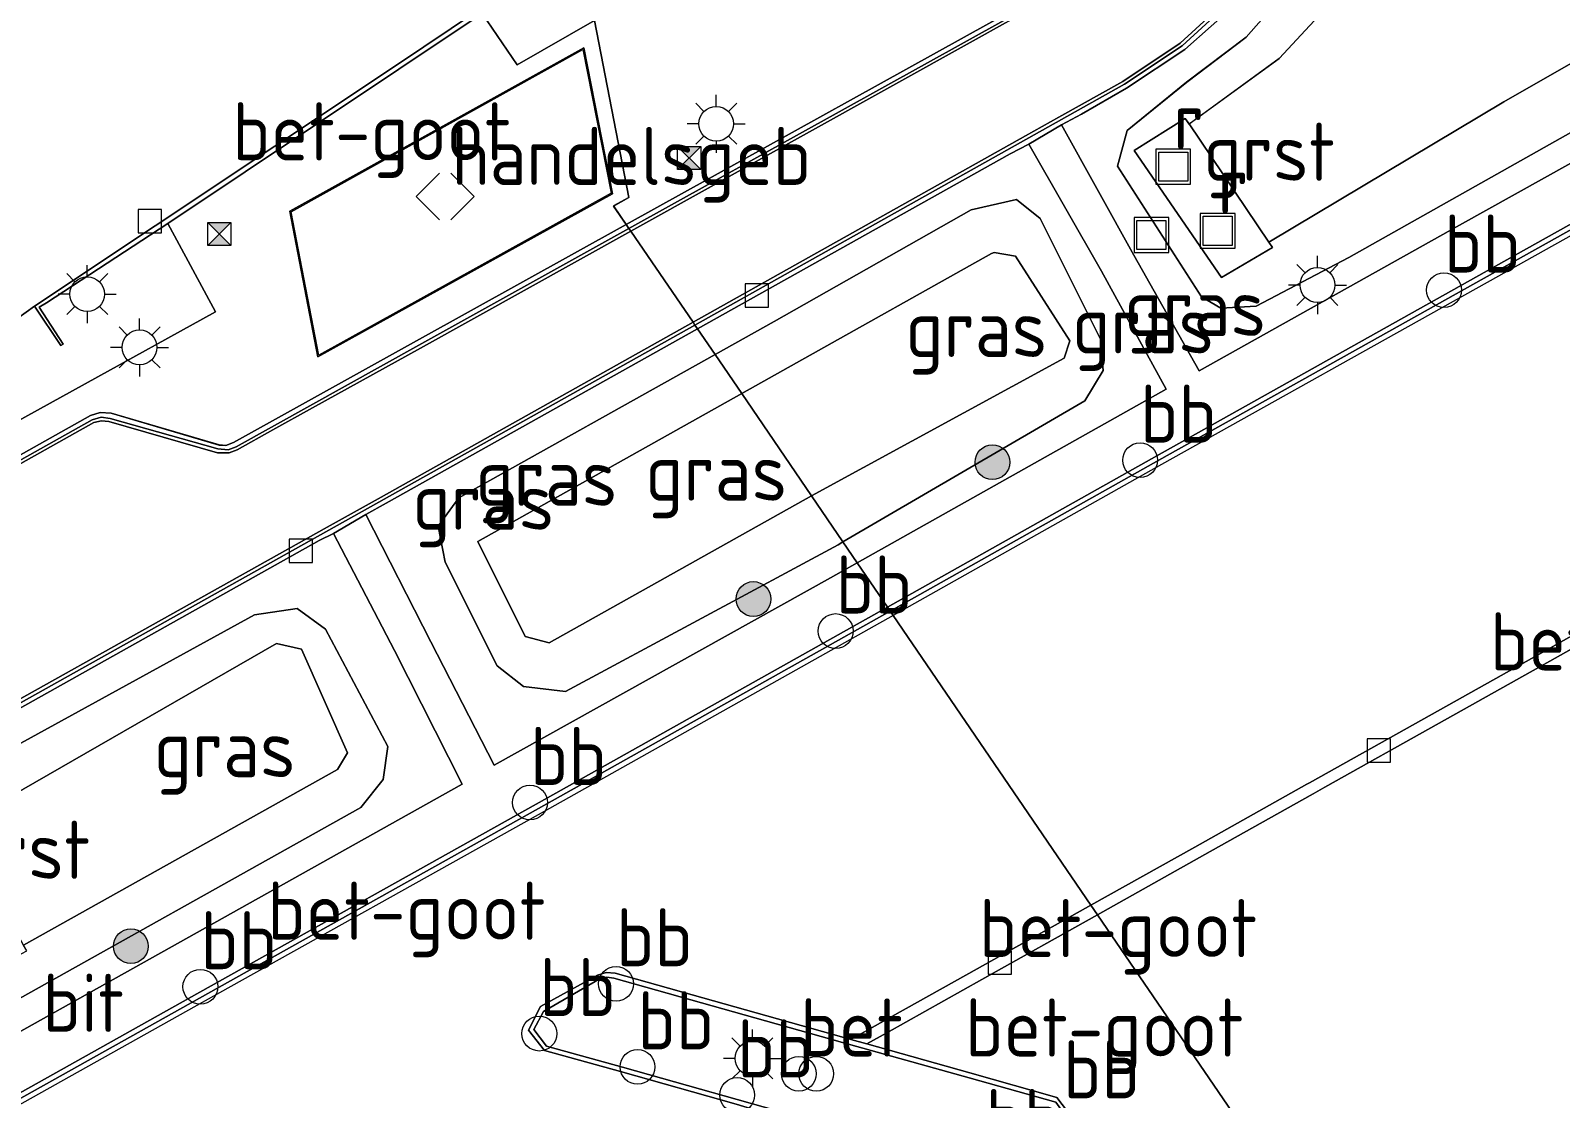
# Model space of a CAD drawing. Extents: x 253736 to 255979, y 477184 to 479215.
# Drawn here: x 254901.2 to 254967.1, y 477953.6 to 477999.6 of the extents above; entities that cross this region are included whole.
import ezdxf
from ezdxf.enums import TextEntityAlignment as Align

# ---------------------------------------------------------------- set-up
doc = ezdxf.new("R2010")
doc.units = 0
for name, color, linetype, lineweight in [('bp-b5-grasland', 8, 'Continuous', 18), ('bp-bs-boom', 8, 'Continuous', 18), ('gw-bs-kruinlijn', 8, 'Continuous', 18), ('gw-bs-teenlijn', 8, 'Continuous', 18), ('kd-bs-dakrand', 8, 'Continuous', 18), ('kd-bs-maaiveldlijn', 8, 'Continuous', 18), ('kd-bs-nok', 8, 'Continuous', 18), ('mk-bs-streep 0.15', 8, 'Continuous', 18), ('og-b5-bebouwing', 8, 'Continuous', 18), ('og-bs-hulpgeometrie', 8, 'Continuous', 18), ('og-bs-inrichtingselement', 8, 'Continuous', 18), ('og-bs-terreinafscheiding', 8, 'Continuous', 18), ('vh-b5-verh_soort', 8, 'Continuous', 18), ('vh-bs-band', 8, 'Continuous', 18), ('wh-bs-kolk', 8, 'Continuous', 18), ('wh-bs-put', 8, 'Continuous', 18), ('wm-bs-lichtmast', 8, 'Continuous', 18), ('wm-bs-overig', 8, 'Continuous', 18)]:
    doc.layers.add(name, color=color, linetype=linetype, lineweight=lineweight)
doc.styles.add('rtw_iso', font='isocp.shx')

# ---------------------------------------------------------------- blocks, each defined once
blk = doc.blocks.new('dtbattr-r')
at = {"style": 'rtw_iso'}
blk.add_attdef('TAG', text='', height=2.5, dxfattribs=at).set_placement((0, 0), align=Align.MIDDLE_CENTER)
blk = doc.blocks.new('dtb')
blk.add_circle((0, 0), 0.75)
blk = doc.blocks.new('dtbattr')
at = {"style": 'rtw_iso'}
blk.add_attdef('TAG', (0.591, 0.868), '', height=2.5, dxfattribs=at)
blk = doc.blocks.new('camera')
h = blk.add_hatch(color=256)
h.paths.add_polyline_path([(0.5, 0.5), (-0.5, 0.5), (0, 0)])
h.paths.add_polyline_path([(0, 0), (-0.5, -0.5), (0.5, -0.5)])
for p, q in [((-0.5, 0.5), (0.5, -0.5)), ((0.5, 0.5), (-0.5, -0.5))]:
    blk.add_line(p, q)
blk.add_lwpolyline([(-0.5, 0.5), (0.5, 0.5), (0.5, -0.5), (-0.5, -0.5)], close=True)
blk = doc.blocks.new('kolk')
blk.add_lwpolyline([(-0.5, -0.5), (0.5, -0.5), (0.5, 0.5), (-0.5, 0.5)], close=True)
blk = doc.blocks.new('put')
for p, q in [((0.75, 0.75), (-0.75, 0.75)), ((-0.75, 0.75), (-0.75, -0.75)), ((0.75, -0.75), (0.75, 0.75)), ((-0.75, -0.75), (0.75, -0.75))]:
    blk.add_line(p, q)
blk.add_lwpolyline([(-0.625, 0.625), (0.625, 0.625), (0.625, -0.625), (-0.625, -0.625)], close=True)
blk = doc.blocks.new('RW1 Buren totaal_ACAD_1_FMEBLOCK78')
at = {"layer": 'bp-b5-grasland'}
for points in [[(15.245, 2.359, 24.467), (-6.34, -9.655, 24.521), (-21.573, -18.012, 24.432), (-24.466, -19.33, 24.416), (-27.952, -20.036, 24.414), (-30.846, -19.28, 24.342), (-32.68, -16.982, 24.235), (-32.614, -15.102, 24.202), (-31.151, -13.096, 24.24), (-20.612, -7.271, 24.233), (-2.275, 3.455, 24.278), (12.789, 11.992, 24.253), (26.947, 19.762, 24.259), (28.778, 20.036, 24.31), (30.002, 19.139, 24.293), (32.68, 14.091, 24.4), (32.482, 12.659, 24.442), (31.518, 11.453, 24.498)], [(16.997, 5.536, 23.639), (30.515, 13.093, 23.603), (30.95, 13.815, 23.667), (28.969, 18.28, 23.773), (27.895, 18.516, 23.691), (14.224, 10.67, 23.641), (13.868, 11.326, 23.791), (11.263, 9.887, 23.729), (11.611, 9.253, 23.63), (-1.773, 2.016, 23.571), (-19.525, -8.183, 23.514), (-29.632, -14.06, 23.543), (-31.069, -15.183, 23.547), (-31.154, -16.157, 23.525), (-30.322, -17.084, 23.561), (-28.314, -17.209, 23.641), (-28.346, -19.486, 24.231), (-26.499, -19.4, 24.196), (-26.614, -17.205, 23.632), (-25.68, -17.33, 23.549), (-22.259, -16.207, 23.587), (-7.136, -7.791, 23.574), (13.456, 3.556, 23.648), (14.433, 4.102, 23.645), (14.535, 3.915, 23.736), (17.132, 5.286, 23.756)]]:
    blk.add_polyline3d(points, close=True, dxfattribs=at)
blk = doc.blocks.new('RW1 Buren totaal_ACAD_1_FMEBLOCK79')
at = {"layer": 'bp-b5-grasland'}
for points in [[(-19.999, -20.823, 24.508), (-20.121, -20.658, 24.51), (-23.147, -22.008, 24.483), (-26.204, -22.415, 24.478), (-29.257, -21.956, 24.461), (-32.169, -20.868, 24.428), (-34.605, -19.011, 24.363), (-38.035, -14.092, 24.279), (-38.052, -13.775, 24.278), (-37.813, -13.606, 24.302), (-35.643, -13.673, 24.288), (-31.669, -13.013, 24.316), (-27.541, -11.188, 24.323), (-25.267, -9.905, 24.351), (11.03, 10.417, 24.389), (31.891, 22.108, 24.387), (32.513, 22.415, 24.373), (35.127, 17.363, 24.458), (38.052, 11.618, 24.583), (25.066, 4.351, 24.555), (-3.827, -11.813, 24.585)], [(17.408, 1.509, 24.467), (33.681, 10.603, 24.498), (34.646, 11.808, 24.442), (34.843, 13.24, 24.4), (32.165, 18.289, 24.293), (30.941, 19.185, 24.31), (29.111, 18.912, 24.259), (14.953, 11.142, 24.253), (-0.112, 2.604, 24.278), (-18.449, -8.122, 24.233), (-28.988, -13.947, 24.24), (-30.451, -15.953, 24.202), (-30.516, -17.833, 24.235), (-28.683, -20.13, 24.342), (-25.788, -20.886, 24.414), (-22.303, -20.181, 24.416), (-19.41, -18.862, 24.432), (-4.177, -10.505, 24.521)]]:
    blk.add_polyline3d(points, close=True, dxfattribs=at)
blk = doc.blocks.new('RW1 Buren totaal_ACAD_1_FMEBLOCK83')
at = {"layer": 'bp-b5-grasland'}
for points in [[(-10.375, -17.313, 24.542), (-14.365, -19.405, 24.49), (-15.884, -19.492, 24.505), (-16.726, -19.005, 24.471), (-20.342, -13.376, 24.299), (-19.92, -11.837, 24.307), (-17.362, -9.766, 24.285), (-14.797, -7.817, 24.283), (-12.628, -5.348, 24.289), (-2.363, 8.431, 24.339), (5.12, 18.174, 24.39), (7.035, 19.492, 24.345), (8.903, 19.045, 24.256), (12.21, 16.051, 24.281), (14.514, 12.556, 24.276), (17.676, 11.727, 24.425), (20.342, 7.609, 24.489), (19.714, 5.981, 24.355), (8.316, 0.146, 24.034), (10.429, -4.128, 24.257), (10.781, -5.383, 24.486)], [(1.433, 10.054, 23.576), (0.936, 10.389, 23.856), (-0.727, 7.979, 23.782), (-0.352, 7.683, 23.579), (-7.417, -1.701, 23.588), (-10.739, -5.88, 23.578), (-13.384, -8.734, 23.569), (-17.26, -11.562, 23.627), (-17.424, -11.319, 23.956), (-19.619, -12.696, 23.98), (-15.862, -18.166, 23.885), (-13.666, -16.881, 23.788), (-13.82, -16.654, 23.758), (-3.705, -10.606, 23.613), (8.131, -3.837, 23.598), (6.261, 0.742, 23.512), (17.274, 7.385, 23.633), (15.138, 10.462, 23.59), (12.322, 11.312, 23.518), (10.657, 14.249, 23.538), (7.226, 16.648, 23.578), (5.405, 15.33, 23.571)]]:
    blk.add_polyline3d(points, close=True, dxfattribs=at)
blk = doc.blocks.new('RW1 Buren totaal_ACAD_1_FMEBLOCK86')
at = {"layer": 'bp-b5-grasland'}
blk.add_polyline3d([(24.658, -1.16, 24.641), (-7.515, -19.081, 24.563), (-18.721, -25.355, 24.548), (-21.531, -20.37, 24.435), (-24.658, -14.758, 24.329), (-23.787, -14.3, 24.382), (-21.849, -13.184, 24.357), (-19.344, -11.513, 24.365), (-17.079, -9.511, 24.37)], dxfattribs=at)
blk.add_polyline3d([(-12.276, -20.478, 24.542), (8.88, -8.548, 24.486), (8.529, -7.293, 24.257), (6.415, -3.02, 24.034), (17.814, 2.816, 24.355), (18.441, 4.444, 24.489), (15.776, 8.561, 24.425), (12.614, 9.39, 24.276), (10.309, 12.886, 24.281), (7.002, 15.88, 24.256), (5.134, 16.327, 24.345), (3.219, 15.009, 24.39), (-4.263, 5.266, 24.339), (-14.529, -8.513, 24.289), (-16.697, -10.982, 24.283), (-19.263, -12.931, 24.285), (-21.82, -15.002, 24.307), (-22.243, -16.542, 24.299), (-18.627, -22.17, 24.471), (-17.785, -22.658, 24.505), (-16.265, -22.57, 24.49)], close=True, dxfattribs=at)
blk = doc.blocks.new('nokplat')
for p, q in [((-0.25, 1), (-1.25, 0)), ((0.25, 1), (1.25, 0)), ((-1.25, 0), (-0.25, -1)), ((1.25, 0), (0.25, -1))]:
    blk.add_line(p, q)
blk = doc.blocks.new('prullenbak')
for centre in [(-0.375, 0), (0.375, 0)]:
    blk.add_circle(centre, 0.75)
blk = doc.blocks.new('boom')
blk.add_hatch(color=256).paths.add_polyline_path([(-0.75, 0, 1), (0.75, 0, 1)])
blk.add_circle((0, 0), 0.75)
blk = doc.blocks.new('lantaarnpaal')
for p, q in [((-0.884, 0.884), (-0.53, 0.53)), ((0, 0.75), (0, 1.25)), ((0.53, 0.53), (0.884, 0.884)), ((-0.75, 0), (-1.25, 0)), ((0.75, 0), (1.25, 0)), ((-0.53, -0.53), (-0.884, -0.884)), ((0.53, -0.53), (0.884, -0.884)), ((0, -0.75), (0, -1.25))]:
    blk.add_line(p, q)
blk.add_circle((0, 0), 0.75)
blk = doc.blocks.new('RW1 Buren totaal_ACAD_1_FMEBLOCK880')
at = {"layer": 'vh-b5-verh_soort'}
for points in [[(1.851, 1.582, 24.224), (2.164, 1.494, 24.227), (2.851, 1.302, 24.234), (7.285, 0.059, 24.279), (11.027, -1.01, 24.344), (11.725, -1.905, 24.373), (11.193, -2.871, 24.376), (8.771, -4.241, 24.373), (8.359, -4.381, 24.384), (7.981, -4.333, 24.372), (-0.007, -2.091, 24.24), (-2.114, -1.493, 24.241), (-2.788, -1.301, 24.241), (-7.756, 0.11, 24.244), (-11.033, 1.018, 24.303), (-11.725, 1.889, 24.329), (-11.206, 2.915, 24.355), (-8.76, 4.26, 24.362), (-8.382, 4.381, 24.353), (-7.988, 4.354, 24.348)], [(0.065, -1.884, 24.363), (8.036, -4.111, 24.502), (8.34, -4.144, 24.498), (8.669, -4.076, 24.499), (11.093, -2.683, 24.497), (11.492, -1.911, 24.493), (10.992, -1.209, 24.475), (7.256, -0.161, 24.415), (1.794, 1.358, 24.349), (-8.045, 4.135, 24.456), (-8.345, 4.17, 24.462), (-8.681, 4.096, 24.468), (-11.078, 2.692, 24.473), (-11.494, 1.925, 24.459), (-10.956, 1.2, 24.444), (-7.68, 0.297, 24.369)]]:
    blk.add_polyline3d(points, close=True, dxfattribs=at)
blk = doc.blocks.new('RW1 Buren totaal_ACAD_1_FMEBLOCK884')
at = {"layer": 'vh-b5-verh_soort'}
for points in [[(37.033, 13.706, 24.459), (28.003, 8.693, 24.45), (20.123, 4.313, 24.444), (19.789, 4.191, 24.458), (19.502, 4.211, 24.451), (14.848, 5.585, 24.367), (14.374, 5.609, 24.355), (13.957, 5.482, 24.338), (0.405, -2.127, 24.365), (-16.768, -11.724, 24.374), (-36.456, -22.796, 24.329), (-37.138, -21.547, 24.301), (-19.985, -11.943, 24.38), (2.486, 0.642, 24.392), (19.346, 9.943, 24.549), (17.295, 13.743, 24.294), (27.236, 20.393, 24.427), (30.828, 22.796, 24.417), (32.339, 20.583, 24.45), (35.661, 22.486, 24.45), (37.138, 14.87, 24.45), (36.489, 14.504, 24.45)], [(23.755, 8.004, 24.45), (36.443, 15.026, 24.45), (35.201, 21.32, 24.45), (22.542, 14.285, 24.45)]]:
    blk.add_polyline3d(points, close=True, dxfattribs=at)
blk = doc.blocks.new('RW1 Buren totaal_ACAD_1_FMEBLOCK887')
at = {"layer": 'vh-b5-verh_soort'}
blk.add_polyline3d([(21.696, 3.578, 24.295), (23.387, 4.714, 24.295), (23.737, 4.192, 24.295), (37.268, 13.137, 24.295), (37.545, 12.771, 24.293), (33.881, 10.302, 24.295), (41.503, -0.861, 24.297), (37.884, -3.279, 24.328), (22.335, -13.639, 24.403), (20.529, -14.92, 24.217)], dxfattribs=at)
blk = doc.blocks.new('RW1 Buren totaal_ACAD_1_FMEBLOCK888')
at = {"layer": 'vh-b5-verh_soort'}
blk.add_polyline3d([(-3.247, -16.291, 24.477), (-21.379, -26.355, 24.459), (-21.923, -25.557, 24.45), (-21.274, -25.191, 24.45), (-22.751, -17.575, 24.45), (-26.073, -19.478, 24.45), (-27.584, -17.265, 24.417)], dxfattribs=at)
blk = doc.blocks.new('RW1 Buren totaal_ACAD_1_FMEBLOCK893')
at = {"layer": 'vh-b5-verh_soort'}
for points in [[(-65.378, -115.769, 24.207), (-78.399, -96.696, 24.199), (-73.539, -93.973, 24.197), (-69.101, -91.486, 24.196), (-68.599, -91.204, 24.196), (-63.682, -88.445, 24.198), (-58.691, -85.643, 24.2), (-53.797, -82.896, 24.202)], [(-54.453, -82.711, 24.206), (-59.349, -85.456, 24.208), (-64.343, -88.257, 24.209), (-69.264, -91.016, 24.211), (-69.378, -91.08, 24.211), (-74.211, -93.785, 24.209), (-78.68, -96.285, 24.207), (-87.199, -83.806, 24.548), (-87.325, -83.621, 24.477), (-75.756, -77.123, 24.469), (-61.738, -69.279, 24.471), (-28.986, -50.953, 24.491)], [(-72.645, -57.135, 24.259), (-74.842, -59.16, 24.254), (-77.307, -60.809, 24.261), (-80.057, -62.35, 24.357), (-81.503, -63.16, 24.337), (-95.817, -71.182, 24.328), (-98.497, -67.257, 24.408), (-83.756, -59.067, 24.476), (-82.356, -58.289, 24.477)]]:
    blk.add_polyline3d(points, dxfattribs=at)
blk = doc.blocks.new('Deel_d28hz')
at = {"layer": 'bp-b5-grasland'}
for points in [[(254954.552, 477990.444, 23.758), (254951.112, 477995.536, 23.627), (254954.988, 477998.363, 23.569), (254957.633, 478001.217, 23.578), (254960.955, 478005.397, 23.588), (254968.02, 478014.781, 23.579), (254970.389, 478012.913, 23.635), (254972.23, 478015.52, 23.638), (254969.805, 478017.152, 23.576), (254973.777, 478022.427, 23.571), (254975.598, 478023.745, 23.578), (254979.029, 478021.347, 23.538), (254980.694, 478018.41, 23.518), (254983.51, 478017.56, 23.59), (254985.646, 478014.483, 23.633), (254974.633, 478007.839, 23.512), (254976.503, 478003.261, 23.598), (254964.667, 477996.491, 23.613)], [(254936.822, 477976.635, 24.586), (254936.204, 477977.541, 24.534), (254946.631, 477983.608, 24.496), (254947.417, 477984.925, 24.49), (254947.306, 477986.269, 24.488), (254944.7, 477991.47, 24.375), (254943.684, 477992.287, 24.34), (254941.733, 477991.832, 24.24), (254933.249, 477987.037, 24.284), (254930.697, 477985.609, 24.286), (254929.943, 477986.712, 24.39), (254943.413, 477994.25, 24.383), (254944.216, 477994.667, 24.325), (254947.338, 477989.191, 24.419), (254950.121, 477984.114, 24.562)], [(254936.204, 477977.541, 24.534), (254934.852, 477979.522, 23.672), (254945.731, 477985.451, 23.739), (254945.975, 477986.195, 23.717), (254943.631, 477989.845, 23.604), (254942.722, 477989.998, 23.631), (254942.611, 477989.957, 23.589), (254934.202, 477985.247, 23.567), (254931.845, 477983.926, 23.576), (254930.697, 477985.609, 24.286), (254933.249, 477987.037, 24.284), (254941.733, 477991.832, 24.24), (254943.684, 477992.287, 24.34), (254944.7, 477991.47, 24.375), (254947.306, 477986.269, 24.488), (254947.417, 477984.925, 24.49), (254946.631, 477983.608, 24.496)], [(254934.852, 477979.522, 23.672), (254931.845, 477983.926, 23.576), (254934.202, 477985.247, 23.567), (254942.611, 477989.957, 23.589), (254942.722, 477989.998, 23.631), (254943.631, 477989.845, 23.604), (254945.975, 477986.195, 23.717), (254945.731, 477985.451, 23.739)], [(254930.697, 477985.609, 24.286), (254919.665, 477979.436, 24.296), (254918.772, 477978.215, 24.33), (254919.072, 477976.662, 24.371), (254921.319, 477972.2, 24.471), (254922.446, 477971.309, 24.51), (254924.255, 477971.095, 24.562), (254935.995, 477977.419, 24.535), (254936.204, 477977.541, 24.534), (254936.822, 477976.635, 24.586), (254935.671, 477975.988, 24.588), (254921.191, 477967.92, 24.606), (254918.456, 477973.232, 24.501), (254915.659, 477978.712, 24.358), (254916.528, 477979.204, 24.397), (254929.943, 477986.712, 24.39)], [(254931.845, 477983.926, 23.576), (254920.484, 477977.561, 23.619), (254922.522, 477973.459, 23.654), (254923.553, 477973.185, 23.684), (254934.852, 477979.522, 23.672), (254936.204, 477977.541, 24.534), (254935.995, 477977.419, 24.535), (254924.255, 477971.095, 24.562), (254922.446, 477971.309, 24.51), (254921.319, 477972.2, 24.471), (254919.072, 477976.662, 24.371), (254918.772, 477978.215, 24.33), (254919.665, 477979.436, 24.296), (254930.697, 477985.609, 24.286)], [(254934.852, 477979.522, 23.672), (254923.553, 477973.185, 23.684), (254922.522, 477973.459, 23.654), (254920.484, 477977.561, 23.619), (254931.845, 477983.926, 23.576)], [(254900.919, 477960.177, 23.639), (254898.146, 477965.311, 23.641), (254911.817, 477973.157, 23.691), (254912.891, 477972.921, 23.773), (254914.872, 477968.456, 23.667), (254914.438, 477967.734, 23.603)]]:
    blk.add_polyline3d(points, close=True, dxfattribs=at)
blk.add_polyline3d([(254899.581, 477986.405, 24.217), (254901.387, 477987.687, 24.403), (254902.517, 477985.991, 24.4), (254902.622, 477986.059, 24.514), (254901.593, 477987.649, 24.515), (254901.908, 477987.839, 24.5), (254907.137, 477991.244, 24.294), (254909.188, 477987.443, 24.549), (254892.328, 477978.142, 24.392)], dxfattribs=at)
at = {"layer": 'gw-bs-kruinlijn'}
for points in [[(254957.997, 477989.784, 24.542), (254954.007, 477987.693, 24.49), (254952.488, 477987.605, 24.505), (254951.646, 477988.093, 24.471), (254948.03, 477993.721, 24.299), (254948.452, 477995.26, 24.307), (254951.01, 477997.332, 24.285), (254953.575, 477999.281, 24.283), (254955.744, 478001.749, 24.289), (254966.009, 478015.529, 24.339), (254973.492, 478025.272, 24.39), (254975.407, 478026.59, 24.345), (254977.275, 478026.143, 24.256), (254980.582, 478023.148, 24.281), (254982.886, 478019.653, 24.276), (254986.048, 478018.824, 24.425), (254988.714, 478014.707, 24.489), (254988.086, 478013.079, 24.355), (254976.688, 478007.243, 24.034), (254978.801, 478002.97, 24.257), (254979.153, 478001.715, 24.486), (254957.997, 477989.784, 24.542)], [(254930.697, 477985.609, 24.286), (254933.249, 477987.037, 24.284), (254941.733, 477991.832, 24.24), (254943.684, 477992.287, 24.34), (254944.7, 477991.47, 24.375), (254947.306, 477986.269, 24.488), (254947.417, 477984.925, 24.49), (254946.631, 477983.608, 24.496), (254936.204, 477977.541, 24.534)], [(254935.995, 477977.419, 24.535), (254924.255, 477971.095, 24.562), (254922.446, 477971.309, 24.51), (254921.319, 477972.2, 24.471), (254919.072, 477976.662, 24.371), (254918.772, 477978.215, 24.33), (254919.665, 477979.436, 24.296), (254930.697, 477985.609, 24.286)], [(254936.204, 477977.541, 24.534), (254935.995, 477977.419, 24.535)], [(254899.167, 477957.001, 24.467), (254877.583, 477944.987, 24.521), (254862.349, 477936.63, 24.432), (254859.456, 477935.311, 24.416), (254855.971, 477934.606, 24.414), (254853.076, 477935.362, 24.342), (254851.243, 477937.659, 24.235), (254851.308, 477939.539, 24.202), (254852.771, 477941.545, 24.24), (254863.31, 477947.37, 24.233), (254881.647, 477958.096, 24.278), (254896.712, 477966.634, 24.253), (254910.87, 477974.404, 24.259), (254912.7, 477974.677, 24.31), (254913.924, 477973.781, 24.293), (254916.602, 477968.732, 24.4), (254916.405, 477967.3, 24.442), (254915.44, 477966.095, 24.498), (254899.167, 477957.001, 24.467)]]:
    blk.add_polyline3d(points, dxfattribs=at)
at = {"layer": 'gw-bs-teenlijn'}
for points in [[(254969.805, 478017.152, 23.576), (254973.777, 478022.427, 23.571), (254975.598, 478023.745, 23.578), (254979.029, 478021.347, 23.538), (254980.694, 478018.41, 23.518), (254983.51, 478017.56, 23.59), (254985.646, 478014.483, 23.633), (254974.633, 478007.839, 23.512), (254976.503, 478003.261, 23.598), (254964.667, 477996.491, 23.613), (254954.552, 477990.444, 23.758)], [(254951.112, 477995.536, 23.627), (254954.988, 477998.363, 23.569), (254957.633, 478001.217, 23.578), (254960.955, 478005.397, 23.588), (254968.02, 478014.781, 23.579)], [(254931.845, 477983.926, 23.576), (254934.202, 477985.247, 23.567), (254942.611, 477989.957, 23.589), (254942.722, 477989.998, 23.631), (254943.631, 477989.845, 23.604), (254945.975, 477986.195, 23.717), (254945.731, 477985.451, 23.739), (254934.852, 477979.522, 23.672)], [(254934.852, 477979.522, 23.672), (254923.553, 477973.185, 23.684), (254922.522, 477973.459, 23.654), (254920.484, 477977.561, 23.619), (254931.845, 477983.926, 23.576)], [(254898.146, 477965.311, 23.641), (254911.817, 477973.157, 23.691), (254912.891, 477972.921, 23.773), (254914.872, 477968.456, 23.667), (254914.438, 477967.734, 23.603), (254900.919, 477960.177, 23.639)]]:
    blk.add_polyline3d(points, dxfattribs=at)
at = {"layer": 'kd-bs-dakrand'}
blk.add_polyline3d([(254913.633, 477985.582, 25.935), (254912.44, 477991.759, 25.961), (254925.007, 477998.743, 25.878), (254926.229, 477992.552, 25.921), (254913.633, 477985.582, 25.935)], dxfattribs=at)
at = {"layer": 'kd-bs-maaiveldlijn'}
blk.add_polyline3d([(254913.597, 477985.505, 24.45), (254912.384, 477991.785, 24.45), (254925.043, 477998.82, 24.45), (254926.285, 477992.526, 24.45), (254913.597, 477985.505, 24.45)], dxfattribs=at)
at = {"layer": 'mk-bs-streep 0.15'}
for points in [[(254996.702, 478007.039, 24.562), (254963.95, 477988.713, 24.542), (254949.932, 477980.869, 24.54), (254938.367, 477974.373, 24.548)], [(254938.367, 477974.373, 24.548), (254923.572, 477966.064, 24.559), (254908.253, 477957.498, 24.55), (254879.088, 477941.178, 24.559), (254863.074, 477932.228, 24.521)]]:
    blk.add_polyline3d(points, dxfattribs=at)
at = {"layer": 'og-b5-bebouwing'}
blk.add_polyline3d([(254913.597, 477985.505, 24.45), (254912.384, 477991.785, 24.45), (254925.043, 477998.82, 24.45), (254926.285, 477992.526, 24.45)], close=True, dxfattribs=at)
at = {"layer": 'og-bs-hulpgeometrie'}
blk.add_polyline3d([(254920.67, 478000.296, 24.417), (254922.181, 477998.083, 24.45), (254925.503, 477999.986, 24.45), (254926.98, 477992.37, 24.45), (254926.331, 477992.004, 24.45), (254926.875, 477991.206, 24.459), (254926.992, 477991.035, 24.357), (254927.069, 477990.922, 24.408), (254929.749, 477986.997, 24.328), (254929.83, 477986.878, 24.28), (254929.943, 477986.712, 24.39), (254930.697, 477985.609, 24.286), (254931.845, 477983.926, 23.576), (254934.852, 477979.522, 23.672), (254936.204, 477977.541, 24.534), (254936.822, 477976.635, 24.586), (254938.122, 477974.733, 24.6), (254938.241, 477974.558, 24.477), (254938.367, 477974.373, 24.548), (254946.886, 477961.894, 24.207), (254947.167, 477961.483, 24.199), (254960.188, 477942.41, 24.207)], dxfattribs=at)
at = {"layer": 'og-bs-terreinafscheiding'}
for points in [[(254927.069, 477990.922, 24.408), (254941.81, 477999.112, 24.476), (254943.21, 477999.89, 24.477), (254945.174, 478000.981, 24.366), (254947.722, 478002.686, 24.363), (254949.926, 478004.807, 24.358), (254951.857, 478007.093, 24.347), (254952.065, 478007.528, 24.338), (254952.086, 478007.974, 24.337), (254951.36, 478012.678, 24.249), (254951.379, 478013.054, 24.254), (254951.518, 478013.338, 24.247), (254959.064, 478023.281, 24.284), (254966.476, 478032.978, 24.244), (254966.771, 478033.239, 24.275), (254967.072, 478033.313, 24.271), (254971.646, 478033.845, 24.339), (254972.148, 478034.032, 24.341)], [(254971.568, 478034.22, 24.473), (254966.992, 478033.622, 24.404), (254966.561, 478033.493, 24.399), (254966.201, 478033.187, 24.378), (254958.779, 478023.481, 24.409), (254951.266, 478013.52, 24.394), (254951.035, 478013.081, 24.398), (254950.99, 478012.693, 24.403), (254951.746, 478007.933, 24.449), (254951.741, 478007.645, 24.454), (254951.594, 478007.333, 24.449), (254949.7, 478005.006, 24.47), (254947.501, 478002.95, 24.464), (254945.008, 478001.27, 24.477), (254926.875, 477991.206, 24.459)], [(254929.749, 477986.997, 24.328), (254944.063, 477995.019, 24.337), (254945.509, 477995.829, 24.357), (254948.259, 477997.37, 24.261), (254950.724, 477999.019, 24.254), (254952.921, 478001.044, 24.259), (254954.875, 478003.284, 24.253), (254965.428, 478017.22, 24.29), (254977.982, 478033.742, 24.449), (254979.542, 478035.795, 24.47), (254981.316, 478036.707, 24.518), (254982.996, 478035.67, 24.547), (254986.385, 478029.421, 24.527)], [(254979.832, 478035.618, 24.543), (254981.293, 478036.356, 24.565), (254982.708, 478035.512, 24.595), (254986.203, 478029.336, 24.652), (254990.623, 478021.537, 24.669), (254997.22, 478009.85, 24.618), (254997.393, 478008.472, 24.65), (254996.485, 478007.408, 24.638), (254963.828, 477989.137, 24.593), (254949.721, 477981.239, 24.58), (254938.122, 477974.733, 24.6)], [(254945.614, 477995.505, 24.329), (254946.485, 477995.962, 24.382), (254948.423, 477997.078, 24.357), (254950.928, 477998.749, 24.365), (254953.194, 478000.752, 24.37), (254955.135, 478003.072, 24.387), (254965.703, 478017.007, 24.423), (254979.832, 478035.618, 24.543)], [(254987.843, 478021.575, 24.512), (254988.783, 478020.036, 24.64), (254994.931, 478009.102, 24.641), (254962.758, 477991.181, 24.563), (254951.551, 477984.907, 24.548), (254948.741, 477989.893, 24.435), (254945.614, 477995.505, 24.329)], [(254902.517, 477985.991, 24.4), (254902.622, 477986.059, 24.514), (254901.593, 477987.649, 24.515), (254901.908, 477987.839, 24.5), (254907.137, 477991.244, 24.294), (254917.078, 477997.893, 24.427), (254920.67, 478000.296, 24.417)], [(254945.614, 477995.505, 24.329), (254944.216, 477994.667, 24.325)], [(254954.706, 477990.216, 23.788), (254952.51, 477988.932, 23.885), (254948.753, 477994.401, 23.98), (254950.948, 477995.779, 23.956), (254951.112, 477995.536, 23.627), (254954.552, 477990.444, 23.758), (254954.706, 477990.216, 23.788)], [(254929.943, 477986.712, 24.39), (254943.413, 477994.25, 24.383), (254944.216, 477994.667, 24.325)], [(254944.216, 477994.667, 24.325), (254947.338, 477989.191, 24.419), (254950.121, 477984.114, 24.562), (254936.822, 477976.635, 24.586)], [(254851.22, 477948.717, 24.26), (254851.43, 477948.802, 24.262), (254853.155, 477953.933, 24.23), (254853.315, 477954.217, 24.224), (254853.58, 477954.431, 24.198), (254873.22, 477965.469, 24.231), (254890.31, 477975.027, 24.249), (254903.939, 477982.677, 24.251), (254904.269, 477982.759, 24.246), (254904.59, 477982.721, 24.263), (254909.268, 477981.376, 24.324), (254909.771, 477981.369, 24.346), (254910.119, 477981.507, 24.358), (254911.651, 477982.358, 24.466), (254913.362, 477983.308, 24.484), (254918.009, 477985.888, 24.367), (254927.069, 477990.922, 24.408)], [(254907.137, 477991.244, 24.294), (254909.188, 477987.443, 24.549), (254892.328, 477978.142, 24.392), (254869.857, 477965.557, 24.38), (254852.704, 477955.953, 24.301), (254853.386, 477954.705, 24.329)], [(254926.875, 477991.206, 24.459), (254917.845, 477986.194, 24.45), (254909.965, 477981.813, 24.444), (254909.631, 477981.691, 24.458), (254909.344, 477981.711, 24.451), (254904.69, 477983.085, 24.367), (254904.216, 477983.109, 24.355), (254903.799, 477982.982, 24.338), (254890.247, 477975.373, 24.365), (254873.074, 477965.777, 24.374), (254853.386, 477954.705, 24.329)], [(254899.581, 477986.405, 24.217), (254901.387, 477987.687, 24.403)], [(254862.952, 477932.415, 24.45), (254859.33, 477930.862, 24.423), (254855.578, 477930.414, 24.4), (254851.858, 477930.969, 24.371), (254848.397, 477932.183, 24.351), (254844.953, 477934.857, 24.306), (254840.605, 477941.148, 24.21), (254840.784, 477941.811, 24.2), (254840.991, 477942.25, 24.166), (254841.439, 477942.367, 24.159), (254843.971, 477942.237, 24.119), (254846.105, 477942.167, 24.163), (254850.007, 477942.805, 24.204), (254854.011, 477944.618, 24.175), (254856.36, 477945.92, 24.221), (254892.567, 477966.203, 24.249), (254913.991, 477978.179, 24.361), (254915.667, 477979.1, 24.375), (254916.313, 477979.466, 24.32), (254929.749, 477986.997, 24.328)], [(254915.659, 477978.712, 24.358), (254916.528, 477979.204, 24.397), (254929.943, 477986.712, 24.39)], [(254980.97, 477980.996, 24.199), (254980.275, 477980.606, 24.203), (254976.033, 477978.227, 24.204), (254971.113, 477975.468, 24.206), (254966.217, 477972.723, 24.208), (254961.223, 477969.922, 24.209), (254956.302, 477967.163, 24.211), (254956.188, 477967.099, 24.211), (254951.355, 477964.394, 24.209), (254946.886, 477961.894, 24.207)], [(254981.619, 477980.811, 24.208), (254980.53, 477980.2, 24.205), (254976.687, 477978.043, 24.204), (254971.769, 477975.283, 24.202), (254966.875, 477972.536, 24.2), (254961.884, 477969.734, 24.198), (254956.967, 477966.975, 24.196), (254956.465, 477966.693, 24.196), (254952.027, 477964.206, 24.197), (254947.167, 477961.483, 24.199)], [(254915.659, 477978.712, 24.358), (254914.272, 477977.907, 24.373)], [(254936.822, 477976.635, 24.586), (254935.671, 477975.988, 24.588), (254921.191, 477967.92, 24.606), (254918.456, 477973.232, 24.501), (254915.659, 477978.712, 24.358)], [(254861.76, 477934.669, 24.508), (254861.638, 477934.834, 24.51), (254858.612, 477933.484, 24.483), (254855.555, 477933.077, 24.478), (254852.502, 477933.536, 24.461), (254849.59, 477934.624, 24.428), (254847.154, 477936.481, 24.363), (254843.724, 477941.4, 24.279), (254843.708, 477941.717, 24.278), (254843.946, 477941.886, 24.302), (254846.116, 477941.819, 24.288), (254850.09, 477942.479, 24.316), (254854.219, 477944.304, 24.323), (254856.492, 477945.587, 24.351), (254892.789, 477965.909, 24.389), (254913.65, 477977.6, 24.387), (254914.272, 477977.907, 24.373)], [(254914.272, 477977.907, 24.373), (254916.886, 477972.855, 24.458), (254919.811, 477967.11, 24.583), (254906.825, 477959.843, 24.555), (254877.932, 477943.679, 24.585), (254861.76, 477934.669, 24.508)], [(254938.122, 477974.733, 24.6), (254923.484, 477966.522, 24.625), (254908.019, 477957.879, 24.613), (254878.927, 477941.575, 24.623), (254863.049, 477932.641, 24.573)], [(254946.886, 477961.894, 24.207), (254946.421, 477961.634, 24.207), (254941.503, 477958.882, 24.205), (254937.825, 477956.824, 24.203), (254936.553, 477956.112, 24.227)], [(254947.167, 477961.483, 24.199), (254942.185, 477958.69, 24.201), (254938.098, 477956.4, 24.202), (254937.24, 477955.92, 24.234)], [(254934.454, 477952.734, 24.363), (254942.425, 477950.507, 24.502), (254942.729, 477950.474, 24.498), (254943.058, 477950.542, 24.499), (254945.482, 477951.935, 24.497), (254945.881, 477952.707, 24.493), (254945.381, 477953.409, 24.475), (254941.645, 477954.457, 24.415), (254936.183, 477955.976, 24.349), (254926.344, 477958.753, 24.456), (254926.044, 477958.788, 24.462), (254925.708, 477958.714, 24.468), (254923.311, 477957.31, 24.473), (254922.895, 477956.543, 24.459), (254923.433, 477955.818, 24.444), (254926.709, 477954.915, 24.369), (254934.454, 477952.734, 24.363)]]:
    blk.add_polyline3d(points, dxfattribs=at)
at = {"layer": 'vh-b5-verh_soort'}
for points in [[(254945.104, 478001.092, 24.363), (254926.992, 477991.035, 24.357), (254926.875, 477991.206, 24.459), (254945.008, 478001.27, 24.477)], [(254943.21, 477999.89, 24.477), (254941.81, 477999.112, 24.476), (254927.069, 477990.922, 24.408), (254926.992, 477991.035, 24.357), (254945.104, 478001.092, 24.363)], [(254979.832, 478035.618, 24.543), (254965.703, 478017.007, 24.423), (254955.135, 478003.072, 24.387), (254953.194, 478000.752, 24.37), (254950.928, 477998.749, 24.365), (254948.423, 477997.078, 24.357), (254946.485, 477995.962, 24.382), (254945.614, 477995.505, 24.329), (254944.216, 477994.667, 24.325), (254943.413, 477994.25, 24.383), (254929.943, 477986.712, 24.39), (254929.83, 477986.878, 24.28), (254948.332, 477997.246, 24.253), (254950.817, 477998.898, 24.239), (254953.034, 478000.934, 24.238), (254954.955, 478003.181, 24.248), (254965.547, 478017.137, 24.285), (254979.663, 478035.714, 24.467)], [(254982.892, 478035.6, 24.533), (254986.385, 478029.421, 24.527), (254990.777, 478021.717, 24.546), (254997.394, 478009.968, 24.517), (254997.581, 478008.413, 24.513), (254996.58, 478007.226, 24.491), (254963.828, 477988.9, 24.471), (254949.81, 477981.056, 24.469), (254938.241, 477974.558, 24.477), (254938.122, 477974.733, 24.6), (254949.721, 477981.239, 24.58), (254963.828, 477989.137, 24.593), (254996.485, 478007.408, 24.638), (254997.393, 478008.472, 24.65), (254997.22, 478009.85, 24.618), (254990.623, 478021.537, 24.669), (254986.203, 478029.336, 24.652), (254982.708, 478035.512, 24.595)], [(254996.485, 478007.408, 24.638), (254963.828, 477989.137, 24.593), (254949.721, 477981.239, 24.58), (254938.122, 477974.733, 24.6), (254936.822, 477976.635, 24.586), (254950.121, 477984.114, 24.562), (254947.338, 477989.191, 24.419), (254944.216, 477994.667, 24.325), (254945.614, 477995.505, 24.329), (254948.741, 477989.893, 24.435), (254951.551, 477984.907, 24.548), (254962.758, 477991.181, 24.563), (254994.931, 478009.102, 24.641)], [(254878.966, 477941.365, 24.488), (254908.131, 477957.685, 24.479), (254923.45, 477966.251, 24.488), (254938.241, 477974.558, 24.477), (254938.367, 477974.373, 24.548), (254946.886, 477961.894, 24.207), (254946.421, 477961.634, 24.207), (254941.503, 477958.882, 24.205), (254937.825, 477956.824, 24.203), (254936.553, 477956.112, 24.227), (254936.24, 477956.2, 24.224), (254926.401, 477958.972, 24.348), (254926.007, 477958.999, 24.353), (254925.629, 477958.878, 24.362), (254923.183, 477957.533, 24.355), (254922.664, 477956.507, 24.329), (254923.356, 477955.636, 24.303), (254926.633, 477954.728, 24.244), (254931.601, 477953.317, 24.241)], [(254946.114, 477952.713, 24.373), (254945.416, 477953.608, 24.344), (254941.674, 477954.677, 24.279), (254937.24, 477955.92, 24.234), (254938.098, 477956.4, 24.202), (254942.185, 477958.69, 24.201), (254947.167, 477961.483, 24.199), (254960.188, 477942.41, 24.207)], [(254890.31, 477975.027, 24.249), (254903.939, 477982.677, 24.251), (254904.269, 477982.759, 24.246), (254904.59, 477982.721, 24.263), (254909.268, 477981.376, 24.324), (254909.771, 477981.369, 24.346), (254910.119, 477981.507, 24.358), (254911.651, 477982.358, 24.466), (254913.362, 477983.308, 24.484), (254918.009, 477985.888, 24.367), (254927.069, 477990.922, 24.408), (254929.749, 477986.997, 24.328), (254916.313, 477979.466, 24.32), (254915.667, 477979.1, 24.375), (254913.991, 477978.179, 24.361), (254892.567, 477966.203, 24.249)], [(254890.247, 477975.373, 24.365), (254903.799, 477982.982, 24.338), (254904.216, 477983.109, 24.355), (254904.69, 477983.085, 24.367), (254909.344, 477981.711, 24.451), (254909.631, 477981.691, 24.458), (254909.965, 477981.813, 24.444), (254917.845, 477986.194, 24.45), (254926.875, 477991.206, 24.459), (254926.992, 477991.035, 24.357), (254917.941, 477986.01, 24.354), (254910.071, 477981.632, 24.346), (254909.731, 477981.509, 24.341), (254909.281, 477981.549, 24.34), (254904.65, 477982.853, 24.254), (254904.258, 477982.911, 24.253), (254903.878, 477982.798, 24.251), (254890.271, 477975.17, 24.249)], [(254890.271, 477975.17, 24.249), (254903.878, 477982.798, 24.251), (254904.258, 477982.911, 24.253), (254904.65, 477982.853, 24.254), (254909.281, 477981.549, 24.34), (254909.731, 477981.509, 24.341), (254910.071, 477981.632, 24.346), (254917.941, 477986.01, 24.354), (254926.992, 477991.035, 24.357), (254927.069, 477990.922, 24.408), (254918.009, 477985.888, 24.367), (254913.362, 477983.308, 24.484), (254911.651, 477982.358, 24.466), (254910.119, 477981.507, 24.358), (254909.771, 477981.369, 24.346), (254909.268, 477981.376, 24.324), (254904.59, 477982.721, 24.263), (254904.269, 477982.759, 24.246), (254903.939, 477982.677, 24.251), (254890.31, 477975.027, 24.249)], [(254878.927, 477941.575, 24.623), (254908.019, 477957.879, 24.613), (254923.484, 477966.522, 24.625), (254938.122, 477974.733, 24.6), (254938.241, 477974.558, 24.477), (254923.45, 477966.251, 24.488), (254908.131, 477957.685, 24.479), (254878.966, 477941.365, 24.488)], [(254892.669, 477966.073, 24.241), (254916.455, 477979.384, 24.3), (254929.83, 477986.878, 24.28), (254929.943, 477986.712, 24.39), (254916.528, 477979.204, 24.397), (254915.659, 477978.712, 24.358), (254914.272, 477977.907, 24.373), (254913.65, 477977.6, 24.387), (254892.789, 477965.909, 24.389)]]:
    blk.add_polyline3d(points, dxfattribs=at)
for points in [[(254986.385, 478029.421, 24.527), (254982.892, 478035.6, 24.533), (254981.318, 478036.563, 24.504), (254979.663, 478035.714, 24.467), (254965.547, 478017.137, 24.285), (254954.955, 478003.181, 24.248), (254953.034, 478000.934, 24.238), (254950.817, 477998.898, 24.239), (254948.332, 477997.246, 24.253), (254929.83, 477986.878, 24.28), (254929.749, 477986.997, 24.328), (254944.063, 477995.019, 24.337), (254945.509, 477995.829, 24.357), (254948.259, 477997.37, 24.261), (254950.724, 477999.019, 24.254), (254952.921, 478001.044, 24.259), (254954.875, 478003.284, 24.253), (254965.428, 478017.22, 24.29), (254977.982, 478033.742, 24.449), (254979.542, 478035.795, 24.47), (254981.316, 478036.707, 24.518), (254982.996, 478035.67, 24.547)], [(254920.67, 478000.296, 24.417), (254917.078, 477997.893, 24.427), (254907.137, 477991.244, 24.294), (254901.908, 477987.839, 24.5), (254901.593, 477987.649, 24.515), (254902.622, 477986.059, 24.514), (254902.517, 477985.991, 24.4), (254901.387, 477987.687, 24.403), (254916.936, 477998.047, 24.328), (254920.555, 478000.464, 24.297)], [(254951.112, 477995.536, 23.627), (254954.552, 477990.444, 23.758), (254954.706, 477990.216, 23.788), (254952.51, 477988.932, 23.885), (254948.753, 477994.401, 23.98), (254950.948, 477995.779, 23.956)], [(254929.83, 477986.878, 24.28), (254916.455, 477979.384, 24.3), (254892.669, 477966.073, 24.241), (254856.449, 477945.804, 24.224), (254854.096, 477944.497, 24.181), (254850.061, 477942.677, 24.197), (254846.14, 477942.024, 24.148), (254843.969, 477942.078, 24.153), (254843.532, 477941.852, 24.152), (254843.538, 477941.28, 24.143), (254843.367, 477941.841, 24.17), (254843.971, 477942.237, 24.119), (254846.105, 477942.167, 24.163), (254850.007, 477942.805, 24.204), (254854.011, 477944.618, 24.175), (254856.36, 477945.92, 24.221), (254892.567, 477966.203, 24.249), (254913.991, 477978.179, 24.361), (254915.667, 477979.1, 24.375), (254916.313, 477979.466, 24.32), (254929.749, 477986.997, 24.328)], [(254981.619, 477980.811, 24.208), (254980.53, 477980.2, 24.205), (254976.687, 477978.043, 24.204), (254971.769, 477975.283, 24.202), (254966.875, 477972.536, 24.2), (254961.884, 477969.734, 24.198), (254956.967, 477966.975, 24.196), (254956.465, 477966.693, 24.196), (254952.027, 477964.206, 24.197), (254947.167, 477961.483, 24.199), (254946.886, 477961.894, 24.207), (254951.355, 477964.394, 24.209), (254956.188, 477967.099, 24.211), (254956.302, 477967.163, 24.211), (254961.223, 477969.922, 24.209), (254966.217, 477972.723, 24.208), (254971.113, 477975.468, 24.206), (254976.033, 477978.227, 24.204), (254980.275, 477980.606, 24.203), (254980.97, 477980.996, 24.199)], [(254936.822, 477976.635, 24.586), (254938.122, 477974.733, 24.6), (254923.484, 477966.522, 24.625), (254908.019, 477957.879, 24.613), (254878.927, 477941.575, 24.623), (254863.049, 477932.641, 24.573), (254861.76, 477934.669, 24.508), (254877.932, 477943.679, 24.585), (254906.825, 477959.843, 24.555), (254919.811, 477967.11, 24.583), (254916.886, 477972.855, 24.458), (254914.272, 477977.907, 24.373), (254915.659, 477978.712, 24.358), (254918.456, 477973.232, 24.501), (254921.191, 477967.92, 24.606), (254935.671, 477975.988, 24.588)], [(254947.167, 477961.483, 24.199), (254942.185, 477958.69, 24.201), (254938.098, 477956.4, 24.202), (254937.24, 477955.92, 24.234), (254936.553, 477956.112, 24.227), (254937.825, 477956.824, 24.203), (254941.503, 477958.882, 24.205), (254946.421, 477961.634, 24.207), (254946.886, 477961.894, 24.207)], [(254934.454, 477952.734, 24.363), (254926.709, 477954.915, 24.369), (254923.433, 477955.818, 24.444), (254922.895, 477956.543, 24.459), (254923.311, 477957.31, 24.473), (254925.708, 477958.714, 24.468), (254926.044, 477958.788, 24.462), (254926.344, 477958.753, 24.456), (254936.183, 477955.976, 24.349), (254941.645, 477954.457, 24.415), (254945.381, 477953.409, 24.475), (254945.881, 477952.707, 24.493), (254945.482, 477951.935, 24.497), (254943.058, 477950.542, 24.499), (254942.729, 477950.474, 24.498), (254942.425, 477950.507, 24.502)]]:
    blk.add_polyline3d(points, close=True, dxfattribs=at)
at = {"layer": 'vh-bs-band'}
for points in [[(254972.044, 478034.147, 24.342), (254971.63, 478033.998, 24.341), (254967, 478033.431, 24.258), (254966.657, 478033.309, 24.267), (254966.357, 478033.092, 24.254), (254958.957, 478023.355, 24.281), (254951.407, 478013.437, 24.252), (254951.25, 478013.063, 24.253), (254951.206, 478012.697, 24.261), (254951.948, 478007.959, 24.339), (254951.931, 478007.572, 24.348), (254951.734, 478007.208, 24.339), (254949.82, 478004.882, 24.352), (254947.656, 478002.81, 24.351), (254945.104, 478001.092, 24.363), (254926.992, 477991.035, 24.357)], [(254929.83, 477986.878, 24.28), (254948.332, 477997.246, 24.253), (254950.817, 477998.898, 24.239), (254953.034, 478000.934, 24.238), (254954.955, 478003.181, 24.248), (254965.547, 478017.137, 24.285), (254979.663, 478035.714, 24.467), (254981.318, 478036.563, 24.504), (254982.892, 478035.6, 24.533), (254986.385, 478029.421, 24.527), (254990.777, 478021.717, 24.546), (254997.394, 478009.968, 24.517), (254997.581, 478008.413, 24.513), (254996.58, 478007.226, 24.491), (254963.828, 477988.9, 24.471), (254949.81, 477981.056, 24.469), (254938.241, 477974.558, 24.477)], [(254902.517, 477985.991, 24.4), (254901.387, 477987.687, 24.403), (254916.936, 477998.047, 24.328), (254920.555, 478000.464, 24.297)], [(254926.992, 477991.035, 24.357), (254917.941, 477986.01, 24.354), (254910.071, 477981.632, 24.346), (254909.731, 477981.509, 24.341), (254909.281, 477981.549, 24.34), (254904.65, 477982.853, 24.254), (254904.258, 477982.911, 24.253), (254903.878, 477982.798, 24.251), (254890.271, 477975.17, 24.249), (254873.139, 477965.591, 24.219), (254853.51, 477954.559, 24.193), (254853.194, 477954.281, 24.22), (254853.048, 477953.988, 24.238), (254851.22, 477948.717, 24.26), (254850.936, 477948.619, 24.244), (254849.388, 477947.975, 24.224), (254846.441, 477947.249, 24.174), (254843.411, 477947.133, 24.096), (254840.405, 477947.505, 24.101), (254837.968, 477948.409, 24.065), (254835.367, 477949.882, 24.033), (254833.555, 477951.452, 23.946), (254832.179, 477953.089, 23.957)], [(254855.553, 477932.895, 24.348), (254852.459, 477933.326, 24.299), (254849.487, 477934.429, 24.287), (254846.986, 477936.363, 24.257), (254843.538, 477941.28, 24.143), (254843.532, 477941.852, 24.152), (254843.969, 477942.078, 24.153), (254846.14, 477942.024, 24.148), (254850.061, 477942.677, 24.197), (254854.096, 477944.497, 24.181), (254856.449, 477945.804, 24.224), (254892.669, 477966.073, 24.241), (254916.455, 477979.384, 24.3), (254929.83, 477986.878, 24.28)], [(254938.241, 477974.558, 24.477), (254923.45, 477966.251, 24.488), (254908.131, 477957.685, 24.479), (254878.966, 477941.365, 24.488), (254862.952, 477932.415, 24.45), (254861.595, 477934.535, 24.376), (254858.704, 477933.285, 24.365), (254855.553, 477932.895, 24.348)], [(254936.24, 477956.2, 24.224), (254926.401, 477958.972, 24.348), (254926.007, 477958.999, 24.353), (254925.629, 477958.878, 24.362), (254923.183, 477957.533, 24.355), (254922.664, 477956.507, 24.329), (254923.356, 477955.636, 24.303), (254926.633, 477954.728, 24.244), (254931.601, 477953.317, 24.241), (254932.275, 477953.125, 24.241), (254934.382, 477952.527, 24.24), (254942.37, 477950.285, 24.372), (254942.748, 477950.237, 24.384), (254943.16, 477950.377, 24.373), (254945.582, 477951.747, 24.376), (254946.114, 477952.713, 24.373), (254945.416, 477953.608, 24.344), (254941.674, 477954.677, 24.279), (254937.24, 477955.92, 24.234), (254936.553, 477956.112, 24.227), (254936.24, 477956.2, 24.224)]]:
    blk.add_polyline3d(points, dxfattribs=at)
at = {"layer": 'bp-b5-grasland'}
for name, p in [('RW1 Buren totaal_ACAD_1_FMEBLOCK86', (254970.2725, 478010.2625)), ('RW1 Buren totaal_ACAD_1_FMEBLOCK83', (254968.372, 478007.0975)), ('RW1 Buren totaal_ACAD_1_FMEBLOCK79', (254881.7595, 477955.492)), ('RW1 Buren totaal_ACAD_1_FMEBLOCK78', (254883.9225, 477954.6415))]:
    blk.add_blockref(name, p, dxfattribs=at)
ref = blk.add_blockref('dtbattr-r', (254948.320312, 477985.65625, 24.424), dxfattribs=at)
ref.add_attrib('TAG', 'gras', dxfattribs={"layer": '0', "height": 2.5, "style": 'rtw_iso'}).set_placement((254948.320312, 477985.65625, 24.424), align=Align.BOTTOM_LEFT)
ref = blk.add_blockref('dtbattr-r', (254938.898438, 477984.75, 23.640778), dxfattribs=at)
ref.add_attrib('TAG', 'gras', dxfattribs={"layer": '0', "height": 2.5, "style": 'rtw_iso'}).set_placement((254938.898438, 477984.75, 23.640778), align=Align.BOTTOM_LEFT)
ref = blk.add_blockref('dtbattr-r', (254946.078125, 477984.90625, 24.064556), dxfattribs=at)
ref.add_attrib('TAG', 'gras', dxfattribs={"layer": '0', "height": 2.5, "style": 'rtw_iso'}).set_placement((254946.078125, 477984.90625, 24.064556), align=Align.BOTTOM_LEFT)
ref = blk.add_blockref('dtbattr-r', (254927.695312, 477978.5625, 23.646167), dxfattribs=at)
ref.add_attrib('TAG', 'gras', dxfattribs={"layer": '0', "height": 2.5, "style": 'rtw_iso'}).set_placement((254927.695312, 477978.5625, 23.646167), align=Align.BOTTOM_LEFT)
ref = blk.add_blockref('dtbattr-r', (254920.382812, 477978.34375, 24.111733), dxfattribs=at)
ref.add_attrib('TAG', 'gras', dxfattribs={"layer": '0', "height": 2.5, "style": 'rtw_iso'}).set_placement((254920.382812, 477978.34375, 24.111733), align=Align.BOTTOM_LEFT)
ref = blk.add_blockref('dtbattr-r', (254917.664062, 477977.3125, 24.447471), dxfattribs=at)
ref.add_attrib('TAG', 'gras', dxfattribs={"layer": '0', "height": 2.5, "style": 'rtw_iso'}).set_placement((254917.664062, 477977.3125, 24.447471), align=Align.BOTTOM_LEFT)
ref = blk.add_blockref('dtbattr-r', (254906.523438, 477966.65625, 23.664714), dxfattribs=at)
ref.add_attrib('TAG', 'gras', dxfattribs={"layer": '0', "height": 2.5, "style": 'rtw_iso'}).set_placement((254906.523438, 477966.65625, 23.664714), align=Align.BOTTOM_LEFT)
at = {"layer": 'bp-bs-boom'}
for p in [(254942.645, 477980.969, 24.395), (254932.352, 477975.077, 24.614), (254905.54, 477960.126, 24.549)]:
    blk.add_blockref('boom', p, dxfattribs=at)
at = {"layer": 'kd-bs-nok'}
blk.add_blockref('nokplat', (254919.074, 477992.415, 25.93), dxfattribs=at)
at = {"layer": 'og-b5-bebouwing'}
ref = blk.add_blockref('dtbattr-r', (254919.34375, 477992.15625, 24.45), dxfattribs=at)
ref.add_attrib('TAG', 'handelsgeb', dxfattribs={"layer": '0', "height": 2.5, "style": 'rtw_iso'}).set_placement((254919.34375, 477992.15625, 24.45), align=Align.BOTTOM_LEFT)
at = {"layer": 'og-bs-inrichtingselement'}
for name, p in [('camera', (254929.585, 477994.073, 24.244)), ('put', (254949.494, 477990.756, 24.399)), ('camera', (254909.347, 477990.797, 24.441)), ('prullenbak', (254934.682, 477954.634, 25.476))]:
    blk.add_blockref(name, p, dxfattribs=at)
at = {"layer": 'vh-b5-verh_soort'}
for name, p in [('RW1 Buren totaal_ACAD_1_FMEBLOCK893', (255025.566, 478058.179)), ('RW1 Buren totaal_ACAD_1_FMEBLOCK888', (254948.2545, 478017.561)), ('RW1 Buren totaal_ACAD_1_FMEBLOCK887', (254879.052, 478001.3255)), ('RW1 Buren totaal_ACAD_1_FMEBLOCK884', (254889.842, 477977.5005)), ('RW1 Buren totaal_ACAD_1_FMEBLOCK880', (254934.389, 477954.618))]:
    blk.add_blockref(name, p, dxfattribs=at)
ref = blk.add_blockref('dtbattr-r', (254909.90625, 477993.21875, 24.410182), dxfattribs=at)
ref.add_attrib('TAG', 'bet-goot', dxfattribs={"layer": '0', "height": 2.5, "style": 'rtw_iso'}).set_placement((254909.90625, 477993.21875, 24.410182), align=Align.BOTTOM_LEFT)
ref = blk.add_blockref('dtbattr-r', (254951.734375, 477992.34375, 23.803), dxfattribs=at)
ref.add_attrib('TAG', 'grst', dxfattribs={"layer": '0', "height": 2.5, "style": 'rtw_iso'}).set_placement((254951.734375, 477992.34375, 23.803), align=Align.BOTTOM_LEFT)
ref = blk.add_blockref('dtbattr-r', (254964.070312, 477971.25, 24.20381), dxfattribs=at)
ref.add_attrib('TAG', 'bet-goot', dxfattribs={"layer": '0', "height": 2.5, "style": 'rtw_iso'}).set_placement((254964.070312, 477971.25, 24.20381), align=Align.BOTTOM_LEFT)
ref = blk.add_blockref('dtbattr-r', (254898.125, 477962.28125, 23.689778), dxfattribs=at)
ref.add_attrib('TAG', 'grst', dxfattribs={"layer": '0', "height": 2.5, "style": 'rtw_iso'}).set_placement((254898.125, 477962.28125, 23.689778), align=Align.BOTTOM_LEFT)
ref = blk.add_blockref('dtbattr-r', (254911.414062, 477959.65625, 24.370617), dxfattribs=at)
ref.add_attrib('TAG', 'bet-goot', dxfattribs={"layer": '0', "height": 2.5, "style": 'rtw_iso'}).set_placement((254911.414062, 477959.65625, 24.370617), align=Align.BOTTOM_LEFT)
ref = blk.add_blockref('dtbattr-r', (254942.0625, 477958.90625, 24.2084), dxfattribs=at)
ref.add_attrib('TAG', 'bet-goot', dxfattribs={"layer": '0', "height": 2.5, "style": 'rtw_iso'}).set_placement((254942.0625, 477958.90625, 24.2084), align=Align.BOTTOM_LEFT)
ref = blk.add_blockref('dtbattr-r', (254901.734375, 477955.6875, 24.548294), dxfattribs=at)
ref.add_attrib('TAG', 'bit', dxfattribs={"layer": '0', "height": 2.5, "style": 'rtw_iso'}).set_placement((254901.734375, 477955.6875, 24.548294), align=Align.BOTTOM_LEFT)
ref = blk.add_blockref('dtbattr-r', (254934.367188, 477954.625, 24.446176), dxfattribs=at)
ref.add_attrib('TAG', 'bet', dxfattribs={"layer": '0', "height": 2.5, "style": 'rtw_iso'}).set_placement((254934.367188, 477954.625, 24.446176), align=Align.BOTTOM_LEFT)
ref = blk.add_blockref('dtbattr-r', (254941.46875, 477954.625, 24.368711), dxfattribs=at)
ref.add_attrib('TAG', 'bet-goot', dxfattribs={"layer": '0', "height": 2.5, "style": 'rtw_iso'}).set_placement((254941.46875, 477954.625, 24.368711), align=Align.BOTTOM_LEFT)
at = {"layer": 'wh-bs-kolk'}
for p in [(254906.355, 477991.354, 24.249), (254932.501, 477988.15, 24.385), (254912.862, 477977.157, 24.383), (254959.289, 477968.551, 24.146), (254942.962, 477959.416, 24.131)]:
    blk.add_blockref('kolk', p, dxfattribs=at)
at = {"layer": 'wh-bs-put'}
ref = blk.add_blockref('dtbattr', (254950.43, 477993.698, 23.729), dxfattribs=at)
ref.add_attrib('TAG', 'r', dxfattribs={"layer": '0', "height": 2.5, "style": 'rtw_iso'}).set_placement((254950.43, 477993.698, 23.729), align=Align.BOTTOM_LEFT)
for p in [(254950.43, 477993.698, 23.729), (254952.342, 477990.935, 23.736)]:
    blk.add_blockref('put', p, dxfattribs=at)
ref = blk.add_blockref('dtbattr', (254952.342, 477990.935, 23.736), dxfattribs=at)
ref.add_attrib('TAG', 'r', dxfattribs={"layer": '0', "height": 2.5, "style": 'rtw_iso'}).set_placement((254952.342, 477990.935, 23.736), align=Align.BOTTOM_LEFT)
at = {"layer": 'wm-bs-lichtmast'}
for p in [(254930.749, 477995.545, 24.115), (254903.659, 477988.209, 24.361), (254956.642, 477988.601, 24.429), (254905.913, 477985.916, 24.324), (254932.309, 477955.296, 24.373)]:
    blk.add_blockref('lantaarnpaal', p, dxfattribs=at)
at = {"layer": 'wm-bs-overig'}
ref = blk.add_blockref('dtbattr', (254962.092, 477988.381, 24.614), dxfattribs=at)
ref.add_attrib('TAG', 'bb', dxfattribs={"layer": '0', "height": 2.5, "style": 'rtw_iso'}).set_placement((254962.092, 477988.381, 24.614), align=Align.BOTTOM_LEFT)
for p in [(254962.092, 477988.381, 24.614), (254949.004, 477981.056, 24.596), (254935.892, 477973.698, 24.628), (254922.728, 477966.315, 24.623), (254908.533, 477958.38, 24.597), (254926.434, 477958.507, 24.473), (254923.129, 477956.363, 24.475), (254927.359, 477954.929, 24.395), (254931.65, 477953.718, 24.348)]:
    blk.add_blockref('dtb', p, dxfattribs=at)
ref = blk.add_blockref('dtbattr', (254949.004, 477981.056, 24.596), dxfattribs=at)
ref.add_attrib('TAG', 'bb', dxfattribs={"layer": '0', "height": 2.5, "style": 'rtw_iso'}).set_placement((254949.004, 477981.056, 24.596), align=Align.BOTTOM_LEFT)
ref = blk.add_blockref('dtbattr', (254935.892, 477973.698, 24.628), dxfattribs=at)
ref.add_attrib('TAG', 'bb', dxfattribs={"layer": '0', "height": 2.5, "style": 'rtw_iso'}).set_placement((254935.892, 477973.698, 24.628), align=Align.BOTTOM_LEFT)
ref = blk.add_blockref('dtbattr', (254922.728, 477966.315, 24.623), dxfattribs=at)
ref.add_attrib('TAG', 'bb', dxfattribs={"layer": '0', "height": 2.5, "style": 'rtw_iso'}).set_placement((254922.728, 477966.315, 24.623), align=Align.BOTTOM_LEFT)
ref = blk.add_blockref('dtbattr', (254926.434, 477958.507, 24.473), dxfattribs=at)
ref.add_attrib('TAG', 'bb', dxfattribs={"layer": '0', "height": 2.5, "style": 'rtw_iso'}).set_placement((254926.434, 477958.507, 24.473), align=Align.BOTTOM_LEFT)
ref = blk.add_blockref('dtbattr', (254908.533, 477958.38, 24.597), dxfattribs=at)
ref.add_attrib('TAG', 'bb', dxfattribs={"layer": '0', "height": 2.5, "style": 'rtw_iso'}).set_placement((254908.533, 477958.38, 24.597), align=Align.BOTTOM_LEFT)
ref = blk.add_blockref('dtbattr', (254923.129, 477956.363, 24.475), dxfattribs=at)
ref.add_attrib('TAG', 'bb', dxfattribs={"layer": '0', "height": 2.5, "style": 'rtw_iso'}).set_placement((254923.129, 477956.363, 24.475), align=Align.BOTTOM_LEFT)
ref = blk.add_blockref('dtbattr', (254927.359, 477954.929, 24.395), dxfattribs=at)
ref.add_attrib('TAG', 'bb', dxfattribs={"layer": '0', "height": 2.5, "style": 'rtw_iso'}).set_placement((254927.359, 477954.929, 24.395), align=Align.BOTTOM_LEFT)
ref = blk.add_blockref('dtbattr', (254931.65, 477953.718, 24.348), dxfattribs=at)
ref.add_attrib('TAG', 'bb', dxfattribs={"layer": '0', "height": 2.5, "style": 'rtw_iso'}).set_placement((254931.65, 477953.718, 24.348), align=Align.BOTTOM_LEFT)
ref = blk.add_blockref('dtbattr', (254945.688, 477952.819, 24.491), dxfattribs=at)
ref.add_attrib('TAG', 'bb', dxfattribs={"layer": '0', "height": 2.5, "style": 'rtw_iso'}).set_placement((254945.688, 477952.819, 24.491), align=Align.BOTTOM_LEFT)
ref = blk.add_blockref('dtbattr', (254942.342, 477950.718, 24.502), dxfattribs=at)
ref.add_attrib('TAG', 'bb', dxfattribs={"layer": '0', "height": 2.5, "style": 'rtw_iso'}).set_placement((254942.342, 477950.718, 24.502), align=Align.BOTTOM_LEFT)

msp = doc.modelspace()

# ---------------------------------------------------------------- block references
at = {"linetype": 'ByBlock'}
msp.add_blockref('Deel_d28hz', (0, 0), dxfattribs=at)
msp.add_blockref('Deel_d28hz', (0, 0), dxfattribs=at)

doc.saveas('drawing.dxf')
